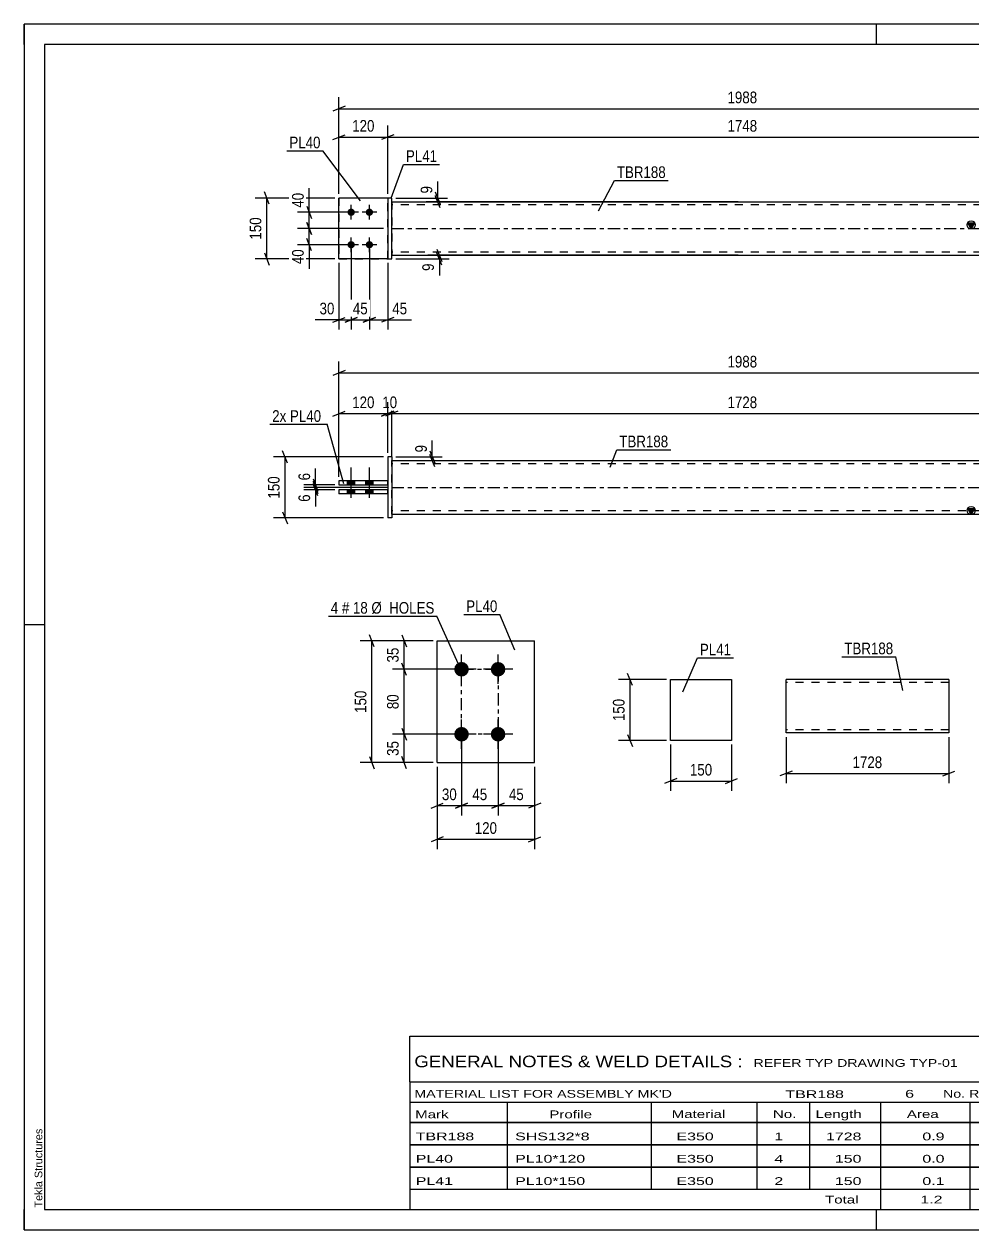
# Model space of a CAD drawing. Header units: millimetres. Extents: x 0 to 420, y 0 to 297.
# Drawn here: x 0 to 233.5, y 0 to 297 of the extents above; entities that cross this region are included whole.
import ezdxf

# ---------------------------------------------------------------- set-up
doc = ezdxf.new("R2010")
doc.units = ezdxf.units.MM
doc.linetypes.add('DXK_LINE_DOT2', pattern=[3.9198, 1.9599, -1.9599])
doc.linetypes.add('DXK_LINE_DOT3', pattern=[5.9187, 2.979, -0.9799, 0.9799, -0.9799])
doc.styles.add('Arial', font='arial.ttf', dxfattribs={"height": 0.2})
doc.styles.add('Arial Narrow', font='ARIALN.TTF', dxfattribs={"height": 0.2})

# ---------------------------------------------------------------- blocks, each defined once
blk = doc.blocks.new('Unknown-580544777-1163')
at = {"color": 5, "linetype": 'Continuous'}
for p, q in [((420, 297), (0, 297)), ((0, 297), (0, 0)), ((0, 292), (0, 297)), ((210, 292), (210, 297)), ((415, 292), (5, 292)), ((5, 292), (5, 5)), ((5, 149), (0, 149)), ((0, 0), (0, 5)), ((5, 5), (415, 5)), ((210, 0), (210, 5)), ((0, 0), (420, 0))]:
    blk.add_line(p, q, dxfattribs=at)
at = {"color": 174, "linetype": 'Continuous', "style": 'Arial'}
blk.add_text('Tekla Structures', height=1.9102, rotation=90, dxfattribs=at).set_placement((4.5, 5.5))
blk = doc.blocks.new('Part-580544777-2101 - 2095')
at = {"linetype": 'Continuous'}
blk.add_hatch(color=2, dxfattribs=at).paths.add_polyline_path([(233.35, 176.29), (232.55, 177.69), (234.15, 177.69)])
at = {"color": 2, "linetype": 'Continuous'}
for p, q in [((90.58, 189.49), (263.35, 189.49)), ((90.58, 176.29), (263.35, 176.29)), ((233.35, 176.29), (232.55, 177.69)), ((232.55, 177.69), (234.15, 177.69)), ((234.15, 177.69), (233.35, 176.29))]:
    blk.add_line(p, q, dxfattribs=at)
at = {"color": 7, "linetype": 'DXK_LINE_DOT2'}
for p, q in [((90.58, 176.29), (90.58, 189.49)), ((263.35, 188.69), (90.58, 188.69)), ((263.35, 189.49), (263.35, 176.29)), ((263.35, 177.09), (90.58, 177.09))]:
    blk.add_line(p, q, dxfattribs=at)
at = {"color": 7, "linetype": 'DXK_LINE_DOT3'}
blk.add_line((90.58, 182.89), (263.35, 182.89), dxfattribs=at)
at = {"color": 2, "linetype": 'Continuous'}
blk.add_circle((233.35, 177.19), 1, dxfattribs=at)
blk = doc.blocks.new('Part-580544777-2127 - 2095')
at = {"color": 2, "linetype": 'Continuous'}
for p, q in [((90.58, 190.39), (89.58, 190.39)), ((89.58, 190.39), (89.58, 175.39)), ((90.58, 190.39), (90.58, 175.39)), ((90.58, 175.39), (89.58, 175.39))]:
    blk.add_line(p, q, dxfattribs=at)
blk = doc.blocks.new('Part-580544777-2119 - 2095')
at = {"color": 2, "linetype": 'Continuous'}
for p, q in [((89.58, 182.29), (77.58, 182.29)), ((77.58, 182.29), (77.58, 181.29)), ((89.58, 181.29), (77.58, 181.29)), ((89.58, 181.29), (89.58, 182.29))]:
    blk.add_line(p, q, dxfattribs=at)
blk = doc.blocks.new('Part-580544777-2124 - 2095')
at = {"color": 2, "linetype": 'Continuous'}
for p, q in [((89.58, 184.49), (77.58, 184.49)), ((77.58, 184.49), (77.58, 183.49)), ((89.58, 183.49), (89.58, 184.49)), ((77.58, 183.49), (89.58, 183.49))]:
    blk.add_line(p, q, dxfattribs=at)
blk = doc.blocks.new('Bolt-580544777-2129 - 2095')
at = {"linetype": 'Continuous'}
for points in [[(79.68, 183.49), (81.48, 183.49), (81.48, 184.49), (79.68, 184.49)], [(79.68, 183.49), (81.48, 183.49), (81.48, 184.49), (79.68, 184.49)], [(84.18, 183.49), (85.98, 183.49), (85.98, 184.49), (84.18, 184.49)], [(84.18, 183.49), (85.98, 183.49), (85.98, 184.49), (84.18, 184.49)], [(79.68, 181.29), (81.48, 181.29), (81.48, 182.29), (79.68, 182.29)], [(79.68, 181.29), (81.48, 181.29), (81.48, 182.29), (79.68, 182.29)], [(84.18, 181.29), (85.98, 181.29), (85.98, 182.29), (84.18, 182.29)], [(84.18, 181.29), (85.98, 181.29), (85.98, 182.29), (84.18, 182.29)]]:
    blk.add_hatch(color=1, dxfattribs=at).paths.add_polyline_path(points)
at = {"color": 1, "linetype": 'Continuous'}
for p, q in [((80.58, 180.29), (80.58, 187.79)), ((80.58, 180.29), (80.58, 187.79)), ((85.08, 180.29), (85.08, 187.79)), ((85.08, 180.29), (85.08, 187.79)), ((79.68, 183.49), (79.68, 184.49)), ((79.68, 183.49), (79.68, 184.49)), ((81.48, 183.49), (81.48, 184.49)), ((81.48, 183.49), (81.48, 184.49)), ((84.18, 183.49), (84.18, 184.49)), ((84.18, 183.49), (84.18, 184.49)), ((85.98, 183.49), (85.98, 184.49)), ((85.98, 183.49), (85.98, 184.49)), ((79.68, 181.29), (79.68, 182.29)), ((79.68, 181.29), (79.68, 182.29)), ((81.48, 181.29), (81.48, 182.29)), ((81.48, 181.29), (81.48, 182.29)), ((84.18, 181.29), (84.18, 182.29)), ((84.18, 181.29), (84.18, 182.29)), ((85.98, 181.29), (85.98, 182.29)), ((85.98, 181.29), (85.98, 182.29))]:
    blk.add_line(p, q, dxfattribs=at)
blk = doc.blocks.new('Part-580544777-1764 - 1722')
at = {"color": 7, "linetype": 'DXK_LINE_DOT2'}
for p, q in [((89.58, 254.16), (77.58, 254.16)), ((77.58, 254.16), (77.58, 239.16)), ((89.58, 239.16), (89.58, 254.16)), ((77.58, 239.16), (89.58, 239.16))]:
    blk.add_line(p, q, dxfattribs=at)
blk = doc.blocks.new('Part-580544777-1728 - 1722')
at = {"linetype": 'Continuous'}
blk.add_hatch(color=2, dxfattribs=at).paths.add_polyline_path([(233.35, 246.66), (232.55, 248.06), (234.15, 248.06)])
at = {"color": 2, "linetype": 'Continuous'}
for p, q in [((90.58, 253.26), (263.35, 253.26)), ((233.35, 246.66), (232.55, 248.06)), ((232.55, 248.06), (234.15, 248.06)), ((234.15, 248.06), (233.35, 246.66)), ((90.58, 240.06), (263.35, 240.06))]:
    blk.add_line(p, q, dxfattribs=at)
at = {"color": 7, "linetype": 'DXK_LINE_DOT2'}
for p, q in [((90.58, 253.26), (90.58, 240.06)), ((263.35, 252.46), (90.58, 252.46)), ((263.35, 253.26), (263.35, 240.06)), ((263.35, 240.86), (90.58, 240.86))]:
    blk.add_line(p, q, dxfattribs=at)
at = {"color": 7, "linetype": 'DXK_LINE_DOT3'}
blk.add_line((90.58, 246.66), (263.35, 246.66), dxfattribs=at)
at = {"color": 2, "linetype": 'Continuous'}
blk.add_circle((233.35, 247.56), 1, dxfattribs=at)
blk = doc.blocks.new('Part-580544777-1769 - 1722')
at = {"color": 2, "linetype": 'Continuous'}
for p, q in [((89.58, 254.16), (77.58, 254.16)), ((77.58, 239.16), (77.58, 254.16)), ((89.58, 239.16), (77.58, 239.16))]:
    blk.add_line(p, q, dxfattribs=at)
at = {"color": 7, "linetype": 'DXK_LINE_DOT2'}
blk.add_line((89.58, 239.16), (89.58, 254.16), dxfattribs=at)
blk = doc.blocks.new('Part-580544777-1774 - 1722')
at = {"color": 2, "linetype": 'Continuous'}
for p, q in [((90.58, 254.16), (89.58, 254.16)), ((89.58, 254.16), (89.58, 239.16)), ((90.58, 239.16), (90.58, 254.16)), ((89.58, 239.16), (90.58, 239.16))]:
    blk.add_line(p, q, dxfattribs=at)
blk = doc.blocks.new('Bolt-580544777-1776 - 1722')
at = {"linetype": 'Continuous'}
for points in [[(80.58, 249.76, -1), (80.58, 251.56, -1)], [(85.08, 249.76, -1), (85.08, 251.56, -1)], [(80.58, 241.76, -1), (80.58, 243.56, -1)], [(85.08, 241.76, -1), (85.08, 243.56, -1)]]:
    blk.add_hatch(color=1, dxfattribs=at).paths.add_polyline_path(points)
at = {"color": 1, "linetype": 'Continuous'}
for p, q in [((80.58, 248.86), (80.58, 252.46)), ((85.08, 248.86), (85.08, 252.46)), ((82.38, 250.66), (78.78, 250.66)), ((86.88, 250.66), (83.28, 250.66)), ((80.58, 240.86), (80.58, 244.46)), ((85.08, 240.86), (85.08, 244.46)), ((82.38, 242.66), (78.78, 242.66)), ((86.88, 242.66), (83.28, 242.66))]:
    blk.add_line(p, q, dxfattribs=at)
blk = doc.blocks.new('Part-580544777-1429 - 1401')
at = {"color": 2, "linetype": 'Continuous'}
for p, q in [((207.73, 135.6), (187.73, 135.6)), ((187.73, 122.4), (187.73, 135.6)), ((227.83, 135.6), (207.83, 135.6)), ((227.83, 135.6), (227.83, 134)), ((227.83, 134), (227.83, 122.4)), ((207.73, 122.4), (187.73, 122.4)), ((227.83, 122.4), (207.83, 122.4))]:
    blk.add_line(p, q, dxfattribs=at)
at = {"color": 7, "linetype": 'DXK_LINE_DOT2'}
for p, q in [((207.73, 134.8), (187.73, 134.8)), ((227.83, 134.8), (207.83, 134.8)), ((187.73, 123.2), (187.73, 123.26)), ((207.73, 123.2), (187.73, 123.2)), ((227.83, 123.2), (207.83, 123.2)), ((227.83, 123.2), (227.83, 123.26))]:
    blk.add_line(p, q, dxfattribs=at)
blk = doc.blocks.new('Bolt-580544777-1569 - 1492')
at = {"linetype": 'Continuous'}
for points in [[(107.78, 136.29, -1), (107.78, 139.89, -1)], [(116.78, 136.29, -1), (116.78, 139.89, -1)], [(107.78, 120.29, -1), (107.78, 123.89, -1)], [(116.78, 120.29, -1), (116.78, 123.89, -1)]]:
    blk.add_hatch(color=1, dxfattribs=at).paths.add_polyline_path(points)
at = {"color": 1, "linetype": 'Continuous'}
for p, q in [((107.78, 134.49), (107.78, 141.69)), ((116.78, 134.49), (116.78, 141.69)), ((111.38, 138.09), (104.18, 138.09)), ((120.38, 138.09), (113.18, 138.09)), ((107.78, 118.49), (107.78, 125.69)), ((116.78, 118.49), (116.78, 125.69)), ((111.38, 122.09), (104.18, 122.09)), ((120.38, 122.09), (113.18, 122.09))]:
    blk.add_line(p, q, dxfattribs=at)
blk = doc.blocks.new('Part-580544777-1508 - 1492')
at = {"color": 2, "linetype": 'Continuous'}
for p, q in [((101.78, 115.09), (101.78, 145.09)), ((101.78, 145.09), (125.78, 145.09)), ((125.78, 115.09), (125.78, 145.09)), ((101.78, 115.09), (125.78, 115.09))]:
    blk.add_line(p, q, dxfattribs=at)
blk = doc.blocks.new('Part-580544777-1472 - 1456')
at = {"color": 2, "linetype": 'Continuous'}
for p, q in [((159.29, 135.56), (174.29, 135.56)), ((159.29, 120.56), (159.29, 135.56)), ((174.29, 135.56), (174.29, 120.56)), ((174.29, 120.56), (159.29, 120.56))]:
    blk.add_line(p, q, dxfattribs=at)
blk = doc.blocks.new('Rectangle-580544777-1709 - 1492')
at = {"color": 1, "linetype": 'DXK_LINE_DOT3'}
blk.add_lwpolyline([(107.78, 138.09), (116.78, 138.09), (116.78, 122.09), (107.78, 122.09), (107.78, 138.09)], close=True, dxfattribs=at)
blk = doc.blocks.new('StraightDimension-580544777-2136 - 2095')
at = {"color": 7, "linetype": 'Continuous'}
for p, q in [((88.58, 190.39), (61.44, 190.39)), ((64.89, 188.89), (63.69, 191.89)), ((64.29, 175.39), (64.29, 190.39)), ((88.58, 175.39), (61.44, 175.39)), ((63.69, 176.89), (64.89, 173.89))]:
    blk.add_line(p, q, dxfattribs=at)
at = {"color": 0}
blk.add_wipeout([(63.54, 186.23), (59.34, 186.23), (59.34, 179.54), (63.54, 179.54)], dxfattribs=at)
at = {"color": 3, "style": 'Arial Narrow'}
blk.add_text('150', height=2.863, rotation=90.0002, dxfattribs=at).set_placement((62.94, 180.14))
blk = doc.blocks.new('StraightDimension-580544777-2149 - 2095')
at = {"color": 7, "linetype": 'Continuous'}
for p, q in [((91.58, 190.39), (102.98, 190.39)), ((99.98, 191.89), (101.18, 188.89)), ((101.18, 187.99), (99.98, 190.99)), ((100.58, 189.49), (100.58, 190.39)), ((91.58, 189.49), (102.98, 189.49))]:
    blk.add_line(p, q, dxfattribs=at)
at = {"color": 0}
blk.add_wipeout([(99.83, 193.94), (95.63, 193.94), (95.63, 190.91), (99.83, 190.91)], dxfattribs=at)
at = {"color": 7, "linetype": 'Continuous'}
blk.add_line((100.58, 190.39), (100.58, 194.46), dxfattribs=at)
blk.add_line((100.58, 190.39), (100.58, 194.46), dxfattribs=at)
at = {"color": 3, "style": 'Arial Narrow'}
blk.add_text('9', height=2.86, rotation=90.0002, dxfattribs=at).set_placement((99.23, 191.51))
blk = doc.blocks.new('StraightDimension-580544777-2169 - 2095')
at = {"color": 7, "linetype": 'Continuous'}
for p, q in [((90.58, 190.49), (90.58, 203.91)), ((263.35, 190.49), (263.35, 203.91)), ((92.08, 201.66), (89.08, 200.46)), ((90.58, 201.06), (263.35, 201.06)), ((261.85, 200.46), (264.85, 201.66))]:
    blk.add_line(p, q, dxfattribs=at)
at = {"color": 0}
blk.add_wipeout([(181.22, 201.81), (181.22, 206.01), (172.71, 206.01), (172.71, 201.81)], dxfattribs=at)
at = {"color": 3, "style": 'Arial Narrow'}
blk.add_text('1728', height=2.863, dxfattribs=at).set_placement((173.31, 202.41))
blk = doc.blocks.new('StraightDimension-580544777-2243 - 2095')
at = {"color": 7, "linetype": 'Continuous'}
for p, q in [((77.58, 185.49), (77.58, 213.93)), ((276.35, 185.49), (276.35, 213.93)), ((79.08, 211.68), (76.08, 210.48)), ((77.58, 211.08), (276.35, 211.08)), ((274.85, 210.48), (277.85, 211.68))]:
    blk.add_line(p, q, dxfattribs=at)
at = {"color": 0}
blk.add_wipeout([(181.22, 211.83), (181.22, 216.03), (172.71, 216.03), (172.71, 211.83)], dxfattribs=at)
at = {"color": 3, "style": 'Arial Narrow'}
blk.add_text('1988', height=2.863, dxfattribs=at).set_placement((173.31, 212.43))
blk = doc.blocks.new('StraightDimension-580544777-2179 - 2095')
at = {"color": 7, "linetype": 'Continuous'}
for p, q in [((89.58, 191.39), (89.58, 203.91)), ((90.58, 190.49), (90.58, 203.91)), ((88.08, 200.46), (91.08, 201.66)), ((92.08, 201.66), (89.08, 200.46)), ((89.58, 201.06), (90.58, 201.06))]:
    blk.add_line(p, q, dxfattribs=at)
at = {"color": 0}
blk.add_wipeout([(92.51, 201.81), (92.51, 206.01), (87.65, 206.01), (87.65, 201.81)], dxfattribs=at)
at = {"color": 3, "style": 'Arial Narrow'}
blk.add_text('10', height=2.863, dxfattribs=at).set_placement((88.25, 202.41))
blk = doc.blocks.new('StraightDimension-580544777-2189 - 2095')
at = {"color": 7, "linetype": 'Continuous'}
for p, q in [((77.58, 185.49), (77.58, 203.91)), ((89.58, 191.39), (89.58, 203.91)), ((76.08, 200.46), (79.08, 201.66)), ((77.58, 201.06), (89.58, 201.06)), ((91.08, 201.66), (88.08, 200.46))]:
    blk.add_line(p, q, dxfattribs=at)
at = {"color": 0}
blk.add_wipeout([(86.92, 201.81), (86.92, 206.01), (80.24, 206.01), (80.24, 201.81)], dxfattribs=at)
at = {"color": 3, "style": 'Arial Narrow'}
blk.add_text('120', height=2.863, dxfattribs=at).set_placement((80.84, 202.41))
blk = doc.blocks.new('StraightDimension-580544777-2210 - 2095')
at = {"color": 7, "linetype": 'Continuous'}
for p, q in [((71.21, 184.39), (72.41, 181.39)), ((89.58, 182.89), (68.96, 182.89)), ((76.58, 182.29), (68.96, 182.29)), ((72.41, 180.79), (71.21, 183.79)), ((71.81, 182.29), (71.81, 182.89))]:
    blk.add_line(p, q, dxfattribs=at)
at = {"color": 0}
blk.add_wipeout([(71.06, 181.76), (66.86, 181.76), (66.86, 178.73), (71.06, 178.73)], dxfattribs=at)
at = {"color": 7, "linetype": 'Continuous'}
blk.add_line((71.81, 182.29), (71.81, 178.21), dxfattribs=at)
blk.add_line((71.81, 182.29), (71.81, 178.21), dxfattribs=at)
at = {"color": 3, "style": 'Arial Narrow'}
blk.add_text('6', height=2.86, rotation=90.0002, dxfattribs=at).set_placement((70.46, 179.33))
blk = doc.blocks.new('StraightDimension-580544777-2226 - 2095')
at = {"color": 7, "linetype": 'Continuous'}
for p, q in [((71.21, 184.99), (72.41, 181.99)), ((72.41, 181.39), (71.21, 184.39)), ((76.58, 183.49), (68.96, 183.49)), ((89.58, 182.89), (68.96, 182.89)), ((71.81, 182.89), (71.81, 183.49))]:
    blk.add_line(p, q, dxfattribs=at)
at = {"color": 0}
blk.add_wipeout([(71.06, 187.04), (66.86, 187.04), (66.86, 184.01), (71.06, 184.01)], dxfattribs=at)
at = {"color": 7, "linetype": 'Continuous'}
blk.add_line((71.81, 183.49), (71.81, 187.56), dxfattribs=at)
blk.add_line((71.81, 183.49), (71.81, 187.56), dxfattribs=at)
at = {"color": 3, "style": 'Arial Narrow'}
blk.add_text('6', height=2.86, rotation=90.0002, dxfattribs=at).set_placement((70.46, 184.61))
blk = doc.blocks.new('StraightDimension-580544777-1779 - 1722')
at = {"color": 7, "linetype": 'Continuous'}
for p, q in [((60.39, 252.66), (59.19, 255.66)), ((76.58, 254.16), (56.94, 254.16)), ((59.79, 239.16), (59.79, 254.16)), ((59.19, 240.66), (60.39, 237.66)), ((76.58, 239.16), (56.94, 239.16))]:
    blk.add_line(p, q, dxfattribs=at)
at = {"color": 0}
blk.add_wipeout([(59.04, 250.01), (54.84, 250.01), (54.84, 243.32), (59.04, 243.32)], dxfattribs=at)
at = {"color": 3, "style": 'Arial Narrow'}
blk.add_text('150', height=2.863, rotation=90.0002, dxfattribs=at).set_placement((58.44, 243.92))
blk = doc.blocks.new('StraightDimension-580544777-1876 - 1722')
at = {"color": 7, "linetype": 'Continuous'}
for p, q in [((101.32, 255.66), (102.52, 252.66)), ((91.58, 254.16), (104.32, 254.16)), ((175.97, 253.26), (99.07, 253.26)), ((102.52, 251.76), (101.32, 254.76)), ((101.92, 253.26), (101.92, 254.16))]:
    blk.add_line(p, q, dxfattribs=at)
at = {"color": 0}
blk.add_wipeout([(101.17, 257.72), (96.97, 257.72), (96.97, 254.69), (101.17, 254.69)], dxfattribs=at)
at = {"color": 7, "linetype": 'Continuous'}
blk.add_line((101.92, 254.16), (101.92, 258.24), dxfattribs=at)
blk.add_line((101.92, 254.16), (101.92, 258.24), dxfattribs=at)
at = {"color": 3, "style": 'Arial Narrow'}
blk.add_text('9', height=2.86, rotation=90.0002, dxfattribs=at).set_placement((100.57, 255.29))
blk = doc.blocks.new('StraightDimension-580544777-1961 - 1722')
at = {"color": 7, "linetype": 'Continuous'}
for p, q in [((80.58, 241.66), (80.58, 221.76)), ((77.58, 238.16), (77.58, 221.76)), ((76.08, 223.56), (79.08, 224.76)), ((77.58, 224.16), (80.58, 224.16)), ((82.08, 224.76), (79.08, 223.56))]:
    blk.add_line(p, q, dxfattribs=at)
at = {"color": 0}
blk.add_wipeout([(77.06, 224.91), (77.06, 229.11), (72.2, 229.11), (72.2, 224.91)], dxfattribs=at)
at = {"color": 7, "linetype": 'Continuous'}
blk.add_line((77.58, 224.16), (71.68, 224.16), dxfattribs=at)
blk.add_line((77.58, 224.16), (71.68, 224.16), dxfattribs=at)
at = {"color": 3, "style": 'Arial Narrow'}
blk.add_text('30', height=2.863, dxfattribs=at).set_placement((72.8, 225.51))
blk = doc.blocks.new('StraightDimension-580544777-1897 - 1722')
at = {"color": 7, "linetype": 'Continuous'}
for p, q in [((79.58, 250.66), (67.39, 250.66)), ((69.64, 252.16), (70.84, 249.16)), ((70.24, 246.66), (70.24, 250.66)), ((88.58, 246.66), (67.39, 246.66)), ((70.84, 245.16), (69.64, 248.16))]:
    blk.add_line(p, q, dxfattribs=at)
at = {"color": 0}
blk.add_wipeout([(69.49, 256.04), (65.29, 256.04), (65.29, 251.19), (69.49, 251.19)], dxfattribs=at)
at = {"color": 7, "linetype": 'Continuous'}
blk.add_line((70.24, 250.66), (70.24, 256.57), dxfattribs=at)
blk.add_line((70.24, 250.66), (70.24, 256.57), dxfattribs=at)
at = {"color": 3, "style": 'Arial Narrow'}
blk.add_text('40', height=2.863, rotation=90.0002, dxfattribs=at).set_placement((68.89, 251.79))
blk = doc.blocks.new('StraightDimension-580544777-1906 - 1722')
at = {"color": 7, "linetype": 'Continuous'}
for p, q in [((88.58, 246.66), (67.39, 246.66)), ((69.64, 248.16), (70.84, 245.16)), ((70.24, 242.66), (70.24, 246.66)), ((70.84, 241.16), (69.64, 244.16)), ((79.58, 242.66), (67.39, 242.66))]:
    blk.add_line(p, q, dxfattribs=at)
at = {"color": 0}
blk.add_wipeout([(69.49, 242.14), (65.29, 242.14), (65.29, 237.28), (69.49, 237.28)], dxfattribs=at)
at = {"color": 7, "linetype": 'Continuous'}
blk.add_line((70.24, 242.66), (70.24, 236.76), dxfattribs=at)
blk.add_line((70.24, 242.66), (70.24, 236.76), dxfattribs=at)
at = {"color": 3, "style": 'Arial Narrow'}
blk.add_text('40', height=2.863, rotation=90.0002, dxfattribs=at).set_placement((68.89, 237.88))
blk = doc.blocks.new('StraightDimension-580544777-1916 - 1722')
at = {"color": 7, "linetype": 'Continuous'}
for p, q in [((101.72, 241.56), (102.92, 238.56)), ((102.92, 237.66), (101.72, 240.66)), ((91.58, 239.16), (104.72, 239.16)), ((175.97, 240.06), (99.47, 240.06)), ((102.32, 239.16), (102.32, 240.06))]:
    blk.add_line(p, q, dxfattribs=at)
at = {"color": 0}
blk.add_wipeout([(101.57, 238.64), (97.37, 238.64), (97.37, 235.61), (101.57, 235.61)], dxfattribs=at)
at = {"color": 7, "linetype": 'Continuous'}
blk.add_line((102.32, 239.16), (102.32, 235.08), dxfattribs=at)
blk.add_line((102.32, 239.16), (102.32, 235.08), dxfattribs=at)
at = {"color": 3, "style": 'Arial Narrow'}
blk.add_text('9', height=2.86, rotation=90.0002, dxfattribs=at).set_placement((100.97, 236.21))
blk = doc.blocks.new('StraightDimension-580544777-1923 - 1722')
at = {"color": 7, "linetype": 'Continuous'}
for p, q in [((85.08, 241.66), (85.08, 221.76)), ((89.58, 238.16), (89.58, 221.76)), ((83.58, 223.56), (86.58, 224.76)), ((85.08, 224.16), (89.58, 224.16)), ((91.08, 224.76), (88.08, 223.56))]:
    blk.add_line(p, q, dxfattribs=at)
at = {"color": 0}
blk.add_wipeout([(94.96, 224.91), (94.96, 229.11), (90.11, 229.11), (90.11, 224.91)], dxfattribs=at)
at = {"color": 7, "linetype": 'Continuous'}
blk.add_line((89.58, 224.16), (95.49, 224.16), dxfattribs=at)
blk.add_line((89.58, 224.16), (95.49, 224.16), dxfattribs=at)
at = {"color": 3, "style": 'Arial Narrow'}
blk.add_text('45', height=2.863, dxfattribs=at).set_placement((90.71, 225.51))
blk = doc.blocks.new('StraightDimension-580544777-1945 - 1722')
at = {"color": 7, "linetype": 'Continuous'}
for p, q in [((80.58, 241.66), (80.58, 221.76)), ((85.08, 241.66), (85.08, 221.76)), ((79.08, 223.56), (82.08, 224.76)), ((80.58, 224.16), (85.08, 224.16)), ((86.58, 224.76), (83.58, 223.56))]:
    blk.add_line(p, q, dxfattribs=at)
at = {"color": 0}
blk.add_wipeout([(85.26, 224.91), (85.26, 229.11), (80.4, 229.11), (80.4, 224.91)], dxfattribs=at)
at = {"color": 3, "style": 'Arial Narrow'}
blk.add_text('45', height=2.863, dxfattribs=at).set_placement((81, 225.51))
blk = doc.blocks.new('StraightDimension-580544777-1981 - 1722')
at = {"color": 7, "linetype": 'Continuous'}
for p, q in [((79.08, 276.76), (76.08, 275.56)), ((77.58, 255.16), (77.58, 279.01)), ((274.85, 275.56), (277.85, 276.76)), ((276.35, 255.16), (276.35, 279.01)), ((77.58, 276.16), (276.35, 276.16))]:
    blk.add_line(p, q, dxfattribs=at)
at = {"color": 0}
blk.add_wipeout([(181.22, 276.91), (181.22, 281.11), (172.71, 281.11), (172.71, 276.91)], dxfattribs=at)
at = {"color": 3, "style": 'Arial Narrow'}
blk.add_text('1988', height=2.863, dxfattribs=at).set_placement((173.31, 277.51))
blk = doc.blocks.new('StraightDimension-580544777-2001 - 1722')
at = {"color": 7, "linetype": 'Continuous'}
for p, q in [((77.58, 255.16), (77.58, 272.01)), ((89.58, 255.16), (89.58, 272.01)), ((76.08, 268.56), (79.08, 269.76)), ((77.58, 269.16), (89.58, 269.16)), ((91.08, 269.76), (88.08, 268.56))]:
    blk.add_line(p, q, dxfattribs=at)
at = {"color": 0}
blk.add_wipeout([(86.92, 269.91), (86.92, 274.11), (80.24, 274.11), (80.24, 269.91)], dxfattribs=at)
at = {"color": 3, "style": 'Arial Narrow'}
blk.add_text('120', height=2.863, dxfattribs=at).set_placement((80.84, 270.51))
blk = doc.blocks.new('StraightDimension-580544777-2023 - 1722')
at = {"color": 7, "linetype": 'Continuous'}
for p, q in [((89.58, 255.16), (89.58, 272.01)), ((264.35, 255.16), (264.35, 272.01)), ((91.08, 269.76), (88.08, 268.56)), ((89.58, 269.16), (264.35, 269.16)), ((262.85, 268.56), (265.85, 269.76))]:
    blk.add_line(p, q, dxfattribs=at)
at = {"color": 0}
blk.add_wipeout([(181.22, 269.91), (181.22, 274.11), (172.71, 274.11), (172.71, 269.91)], dxfattribs=at)
at = {"color": 3, "style": 'Arial Narrow'}
blk.add_text('1748', height=2.863, dxfattribs=at).set_placement((173.31, 270.51))
blk = doc.blocks.new('StraightDimension-580544777-1435 - 1401')
at = {"color": 7, "linetype": 'Continuous'}
for p, q in [((187.73, 121.4), (187.73, 110)), ((227.83, 121.4), (227.83, 110)), ((189.23, 113), (186.23, 111.8)), ((226.33, 111.8), (229.33, 113)), ((187.73, 112.4), (227.83, 112.4))]:
    blk.add_line(p, q, dxfattribs=at)
at = {"color": 0}
blk.add_wipeout([(212.03, 113.15), (212.03, 117.35), (203.52, 117.35), (203.52, 113.15)], dxfattribs=at)
at = {"color": 3, "style": 'Arial Narrow'}
blk.add_text('1728', height=2.863, dxfattribs=at).set_placement((204.12, 113.75))
blk = doc.blocks.new('StraightDimension-580544777-1693 - 1492')
at = {"color": 7, "linetype": 'Continuous'}
for p, q in [((107.78, 121.09), (107.78, 102.1)), ((101.78, 114.09), (101.78, 102.1)), ((100.28, 103.9), (103.28, 105.1)), ((101.78, 104.5), (107.78, 104.5)), ((109.28, 105.1), (106.28, 103.9))]:
    blk.add_line(p, q, dxfattribs=at)
at = {"color": 0}
blk.add_wipeout([(107.21, 105.25), (107.21, 109.45), (102.35, 109.45), (102.35, 105.25)], dxfattribs=at)
at = {"color": 3, "style": 'Arial Narrow'}
blk.add_text('30', height=2.863, dxfattribs=at).set_placement((102.95, 105.85))
blk = doc.blocks.new('StraightDimension-580544777-1571 - 1492')
at = {"color": 7, "linetype": 'Continuous'}
for p, q in [((101.78, 114.09), (101.78, 93.8)), ((125.78, 114.09), (125.78, 93.8)), ((103.28, 96.8), (100.28, 95.6)), ((101.78, 96.2), (125.78, 96.2)), ((124.28, 95.6), (127.28, 96.8))]:
    blk.add_line(p, q, dxfattribs=at)
at = {"color": 0}
blk.add_wipeout([(117.12, 96.95), (117.12, 101.15), (110.44, 101.15), (110.44, 96.95)], dxfattribs=at)
at = {"color": 3, "style": 'Arial Narrow'}
blk.add_text('120', height=2.863, dxfattribs=at).set_placement((111.04, 97.55))
blk = doc.blocks.new('StraightDimension-580544777-1594 - 1492')
at = {"color": 7, "linetype": 'Continuous'}
for p, q in [((106.78, 138.09), (90.78, 138.09)), ((94.23, 136.59), (93.03, 139.59)), ((93.63, 122.09), (93.63, 138.09)), ((106.78, 122.09), (90.78, 122.09)), ((93.03, 123.59), (94.23, 120.59))]:
    blk.add_line(p, q, dxfattribs=at)
at = {"color": 0}
blk.add_wipeout([(92.88, 132.52), (88.68, 132.52), (88.68, 127.66), (92.88, 127.66)], dxfattribs=at)
at = {"color": 3, "style": 'Arial Narrow'}
blk.add_text('80', height=2.863, rotation=90.0002, dxfattribs=at).set_placement((92.28, 128.26))
blk = doc.blocks.new('StraightDimension-580544777-1608 - 1492')
at = {"color": 7, "linetype": 'Continuous'}
for p, q in [((93.03, 146.59), (94.23, 143.59)), ((100.78, 145.09), (90.78, 145.09)), ((93.63, 138.09), (93.63, 145.09)), ((106.78, 138.09), (90.78, 138.09)), ((94.23, 136.59), (93.03, 139.59))]:
    blk.add_line(p, q, dxfattribs=at)
at = {"color": 0}
blk.add_wipeout([(92.88, 144.02), (88.68, 144.02), (88.68, 139.16), (92.88, 139.16)], dxfattribs=at)
at = {"color": 3, "style": 'Arial Narrow'}
blk.add_text('35', height=2.863, rotation=90.0002, dxfattribs=at).set_placement((92.28, 139.76))
blk = doc.blocks.new('StraightDimension-580544777-1624 - 1492')
at = {"color": 7, "linetype": 'Continuous'}
for p, q in [((106.78, 122.09), (90.78, 122.09)), ((93.03, 123.59), (94.23, 120.59)), ((93.63, 115.09), (93.63, 122.09)), ((94.23, 113.59), (93.03, 116.59)), ((100.78, 115.09), (90.78, 115.09))]:
    blk.add_line(p, q, dxfattribs=at)
at = {"color": 0}
blk.add_wipeout([(92.88, 121.02), (88.68, 121.02), (88.68, 116.16), (92.88, 116.16)], dxfattribs=at)
at = {"color": 3, "style": 'Arial Narrow'}
blk.add_text('35', height=2.863, rotation=90.0002, dxfattribs=at).set_placement((92.28, 116.76))
blk = doc.blocks.new('StraightDimension-580544777-1641 - 1492')
at = {"color": 7, "linetype": 'Continuous'}
for p, q in [((86.28, 143.59), (85.08, 146.59)), ((100.78, 145.09), (82.83, 145.09)), ((85.68, 115.09), (85.68, 145.09)), ((85.08, 116.59), (86.28, 113.59)), ((100.78, 115.09), (82.83, 115.09))]:
    blk.add_line(p, q, dxfattribs=at)
at = {"color": 0}
blk.add_wipeout([(84.93, 133.43), (80.73, 133.43), (80.73, 126.75), (84.93, 126.75)], dxfattribs=at)
at = {"color": 3, "style": 'Arial Narrow'}
blk.add_text('150', height=2.863, rotation=90.0002, dxfattribs=at).set_placement((84.33, 127.35))
blk = doc.blocks.new('StraightDimension-580544777-1661 - 1492')
at = {"color": 7, "linetype": 'Continuous'}
for p, q in [((107.78, 121.09), (107.78, 102.1)), ((116.78, 121.09), (116.78, 102.1)), ((106.28, 103.9), (109.28, 105.1)), ((107.78, 104.5), (116.78, 104.5)), ((118.28, 105.1), (115.28, 103.9))]:
    blk.add_line(p, q, dxfattribs=at)
at = {"color": 0}
blk.add_wipeout([(114.71, 105.25), (114.71, 109.45), (109.85, 109.45), (109.85, 105.25)], dxfattribs=at)
at = {"color": 3, "style": 'Arial Narrow'}
blk.add_text('45', height=2.863, dxfattribs=at).set_placement((110.45, 105.85))
blk = doc.blocks.new('StraightDimension-580544777-1674 - 1492')
at = {"color": 7, "linetype": 'Continuous'}
for p, q in [((116.78, 121.09), (116.78, 102.1)), ((125.78, 114.09), (125.78, 102.1)), ((115.28, 103.9), (118.28, 105.1)), ((116.78, 104.5), (125.78, 104.5)), ((127.28, 105.1), (124.28, 103.9))]:
    blk.add_line(p, q, dxfattribs=at)
at = {"color": 0}
blk.add_wipeout([(123.71, 105.25), (123.71, 109.45), (118.85, 109.45), (118.85, 105.25)], dxfattribs=at)
at = {"color": 3, "style": 'Arial Narrow'}
blk.add_text('45', height=2.863, dxfattribs=at).set_placement((119.45, 105.85))
blk = doc.blocks.new('StraightDimension-580544777-1484 - 1456')
at = {"color": 7, "linetype": 'Continuous'}
for p, q in [((159.29, 119.56), (159.29, 108.16)), ((174.29, 119.56), (174.29, 108.16)), ((160.79, 111.16), (157.79, 109.96)), ((159.29, 110.56), (174.29, 110.56)), ((172.79, 109.96), (175.79, 111.16))]:
    blk.add_line(p, q, dxfattribs=at)
at = {"color": 0}
blk.add_wipeout([(170.13, 111.31), (170.13, 115.51), (163.45, 115.51), (163.45, 111.31)], dxfattribs=at)
at = {"color": 3, "style": 'Arial Narrow'}
blk.add_text('150', height=2.863, dxfattribs=at).set_placement((164.05, 111.91))
blk = doc.blocks.new('StraightDimension-580544777-1474 - 1456')
at = {"color": 7, "linetype": 'Continuous'}
for p, q in [((149.89, 134.06), (148.69, 137.06)), ((158.29, 135.56), (146.44, 135.56)), ((149.29, 120.56), (149.29, 135.56)), ((148.69, 122.06), (149.89, 119.06)), ((158.29, 120.56), (146.44, 120.56))]:
    blk.add_line(p, q, dxfattribs=at)
at = {"color": 0}
blk.add_wipeout([(148.54, 131.41), (144.34, 131.41), (144.34, 124.72), (148.54, 124.72)], dxfattribs=at)
at = {"color": 3, "style": 'Arial Narrow'}
blk.add_text('150', height=2.863, rotation=90.0002, dxfattribs=at).set_placement((147.94, 125.32))
blk = doc.blocks.new('Unknown-580544777-3257')
at = {"color": 7, "linetype": 'Continuous'}
for p, q in [((95, 47.75), (255, 47.75)), ((95, 36.5), (95, 47.75)), ((255, 47.75), (255, 36.5)), ((95, 36.5), (255, 36.5)), ((95, 36.5), (95, 31.5)), ((255, 36.5), (255, 31.5)), ((95, 31.5), (255, 31.5)), ((95, 31.5), (95, 26.5)), ((119, 31.5), (119, 26.5)), ((154.5, 31.5), (154.5, 26.5)), ((180.5, 31.5), (180.5, 26.5)), ((193.5, 31.5), (193.5, 26.5)), ((211, 31.5), (211, 26.5)), ((233, 31.5), (233, 26.5)), ((255, 31.5), (255, 26.5)), ((95, 26.5), (255, 26.5)), ((95, 26.45), (95, 21.05)), ((95, 26.45), (255, 26.45)), ((119, 26.5), (119, 21)), ((154.5, 26.5), (154.5, 21)), ((180.5, 26.5), (180.5, 21)), ((193.5, 26.5), (193.5, 21)), ((211, 26.5), (211, 21)), ((233, 26.5), (233, 21)), ((255, 26.45), (255, 21.05)), ((95, 21.05), (255, 21.05)), ((95, 20.95), (95, 15.55)), ((95, 20.95), (255, 20.95)), ((119, 21), (119, 15.5)), ((154.5, 21), (154.5, 15.5)), ((180.5, 21), (180.5, 15.5)), ((193.5, 21), (193.5, 15.5)), ((211, 21), (211, 15.5)), ((233, 21), (233, 15.5)), ((255, 20.95), (255, 15.55)), ((95, 15.55), (255, 15.55)), ((95, 15.45), (95, 10.05)), ((95, 15.45), (255, 15.45)), ((119, 15.5), (119, 10)), ((154.5, 15.5), (154.5, 10)), ((180.5, 15.5), (180.5, 10)), ((193.5, 15.5), (193.5, 10)), ((211, 15.5), (211, 10)), ((233, 15.5), (233, 10)), ((255, 15.45), (255, 10.05)), ((95, 10.05), (255, 10.05)), ((95, 10), (255, 10)), ((95, 10), (95, 5)), ((211, 10), (211, 5)), ((233, 10), (233, 5)), ((255, 10), (255, 5)), ((95, 5), (255, 5))]:
    blk.add_line(p, q, dxfattribs=at)
at = {"color": 7, "style": 'Arial Narrow'}
for s, height, width, p in [('GENERAL NOTES & WELD DETAILS :', 2.8633, 1.4, (96.15, 40.06)), ('REFER TYP DRAWING TYP-01', 1.9089, 1.6, (179.7, 40.16)), ("MATERIAL LIST FOR ASSEMBLY MK'D", 1.9089, 1.6, (96.15, 32.56)), ('TBR188', 1.909, 1.794707, (187.59, 32.47)), ('6', 1.91, 1.794707, (217.08, 32.56)), ('No. Required', 1.9089, 1.6, (226.41, 32.56)), ('Mark', 1.909, 1.7, (96.34, 27.5)), ('Profile', 1.909, 1.7, (129.41, 27.5)), ('Material', 1.909, 1.7, (159.54, 27.56)), ('No.', 1.909, 1.7, (184.5, 27.56)), ('Length', 1.909, 1.7, (195, 27.56)), ('Area', 1.909, 1.7, (217.5, 27.56)), ('Weight', 1.909, 1.7, (237, 27.56))]:
    blk.add_text(s, height=height, dxfattribs=dict(at, width=width)).set_placement(p)
at = {"color": 7, "linetype": 'Continuous', "style": 'Arial Narrow'}
for s, height, width, p in [('TBR188', 1.909, 1.794707, (96.5, 22.06)), ('SHS132*8', 1.909, 1.794707, (121, 22.06)), ('E350', 1.909, 1.794707, (160.74, 22.06)), ('1', 1.91, 1.794707, (184.86, 22.06)), ('1728', 1.909, 1.794707, (197.58, 22.06)), ('0.9', 1.909, 1.794707, (221.32, 22.06)), ('53.8', 1.909, 1.794707, (240.14, 22.06)), ('PL40', 1.909, 1.794707, (96.5, 16.56)), ('PL10*120', 1.909, 1.794707, (121, 16.56)), ('E350', 1.909, 1.794707, (160.74, 16.56)), ('4', 1.91, 1.794707, (184.86, 16.56)), ('150', 1.909, 1.794707, (199.77, 16.56)), ('0.0', 1.909, 1.794707, (221.32, 16.56)), ('5.7', 1.909, 1.794707, (242.33, 16.56)), ('PL41', 1.909, 1.794707, (96.5, 11.06)), ('PL10*150', 1.909, 1.794707, (121, 11.06)), ('E350', 1.909, 1.794707, (160.74, 11.06)), ('2', 1.91, 1.794707, (184.86, 11.06)), ('150', 1.909, 1.794707, (199.77, 11.06)), ('0.1', 1.909, 1.794707, (221.32, 11.06)), ('3.5', 1.909, 1.794707, (242.33, 11.06)), ('Total', 1.909, 1.7, (197.33, 6.5)), ('1.2', 1.909, 1.794707, (220.83, 6.5)), ('63.0', 1.909, 1.794707, (240.14, 6.5))]:
    blk.add_text(s, height=height, dxfattribs=dict(at, width=width)).set_placement(p)
blk = doc.blocks.new('Mark-580544777-2097 - 2095')
at = {"color": 0}
blk.add_wipeout([(158.71, 192.77), (158.71, 195.77), (146.65, 195.77), (146.65, 192.77)], dxfattribs=at)
blk.add_wipeout([(158.71, 192.77), (158.71, 195.77), (146.65, 195.77), (146.65, 192.77)], dxfattribs=at)
at = {"color": 30, "linetype": 'Continuous'}
for p, q in [((144.37, 187.85), (146.05, 192.17)), ((146.05, 192.17), (159.31, 192.17))]:
    blk.add_line(p, q, dxfattribs=at)
at = {"color": 3, "style": 'Arial Narrow'}
blk.add_text('TBR188', height=2.863, dxfattribs=at).set_placement((146.65, 192.77))
blk = doc.blocks.new('MarkSet-580544777-2318 - 2095')
at = {"color": 30, "linetype": 'Continuous'}
blk.add_line((78.75, 183.77), (74.68, 198.43), dxfattribs=at)
at = {"color": 0}
blk.add_wipeout([(64.61, 199.03), (64.61, 202.03), (61.13, 202.03), (61.13, 199.03)], dxfattribs=at)
blk.add_wipeout([(64.61, 199.03), (64.61, 202.03), (61.13, 202.03), (61.13, 199.03)], dxfattribs=at)
blk.add_wipeout([(73.18, 199.03), (73.18, 202.03), (65.51, 202.03), (65.51, 199.03)], dxfattribs=at)
blk.add_wipeout([(73.18, 199.03), (73.18, 202.03), (65.51, 202.03), (65.51, 199.03)], dxfattribs=at)
at = {"color": 30, "linetype": 'Continuous'}
blk.add_line((60.53, 198.43), (74.68, 198.43), dxfattribs=at)
at = {"color": 3, "style": 'Arial Narrow'}
for s, p in [('2x', (61.13, 199.03)), ('PL40', (65.51, 199.03))]:
    blk.add_text(s, height=2.863, dxfattribs=at).set_placement(p)
blk = doc.blocks.new('Mark-580544777-1724 - 1722')
at = {"color": 0}
blk.add_wipeout([(158.11, 259.1), (158.11, 262.1), (146.05, 262.1), (146.05, 259.1)], dxfattribs=at)
blk.add_wipeout([(158.11, 259.1), (158.11, 262.1), (146.05, 262.1), (146.05, 259.1)], dxfattribs=at)
at = {"color": 30, "linetype": 'Continuous'}
for p, q in [((141.54, 250.97), (145.45, 258.5)), ((145.45, 258.5), (158.71, 258.5))]:
    blk.add_line(p, q, dxfattribs=at)
at = {"color": 3, "style": 'Arial Narrow'}
blk.add_text('TBR188', height=2.863, dxfattribs=at).set_placement((146.05, 259.1))
blk = doc.blocks.new('Mark-580544777-1765 - 1722')
at = {"color": 0}
blk.add_wipeout([(73.03, 266.41), (73.03, 269.41), (65.36, 269.41), (65.36, 266.41)], dxfattribs=at)
blk.add_wipeout([(73.03, 266.41), (73.03, 269.41), (65.36, 269.41), (65.36, 266.41)], dxfattribs=at)
at = {"color": 30, "linetype": 'Continuous'}
for p in [(64.76, 265.81), (82.92, 253.44)]:
    blk.add_line(p, (73.63, 265.81), dxfattribs=at)
at = {"color": 3, "style": 'Arial Narrow'}
blk.add_text('PL40', height=2.863, dxfattribs=at).set_placement((65.36, 266.41))
blk = doc.blocks.new('Mark-580544777-1770 - 1722')
at = {"color": 0}
blk.add_wipeout([(101.76, 263.06), (101.76, 266.06), (94.08, 266.06), (94.08, 263.06)], dxfattribs=at)
blk.add_wipeout([(101.76, 263.06), (101.76, 266.06), (94.08, 266.06), (94.08, 263.06)], dxfattribs=at)
at = {"color": 30, "linetype": 'Continuous'}
for p, q in [((90.44, 254.16), (93.48, 262.46)), ((93.48, 262.46), (102.36, 262.46))]:
    blk.add_line(p, q, dxfattribs=at)
at = {"color": 3, "style": 'Arial Narrow'}
blk.add_text('PL41', height=2.863, dxfattribs=at).set_placement((94.08, 263.06))
blk = doc.blocks.new('Mark-580544777-1424 - 1401')
at = {"color": 0}
blk.add_wipeout([(214.15, 141.79), (214.15, 144.79), (202.09, 144.79), (202.09, 141.79)], dxfattribs=at)
blk.add_wipeout([(214.15, 141.79), (214.15, 144.79), (202.09, 144.79), (202.09, 141.79)], dxfattribs=at)
at = {"color": 30, "linetype": 'Continuous'}
for p in [(201.49, 141.19), (216.54, 132.88)]:
    blk.add_line(p, (214.75, 141.19), dxfattribs=at)
at = {"color": 3, "style": 'Arial Narrow'}
blk.add_text('TBR188', height=2.863, dxfattribs=at).set_placement((202.09, 141.79))
blk = doc.blocks.new('Mark-580544777-1504 - 1492')
at = {"color": 0}
blk.add_wipeout([(116.62, 152.18), (116.62, 155.18), (108.94, 155.18), (108.94, 152.18)], dxfattribs=at)
blk.add_wipeout([(116.62, 152.18), (116.62, 155.18), (108.94, 155.18), (108.94, 152.18)], dxfattribs=at)
at = {"color": 30, "linetype": 'Continuous'}
for p in [(108.34, 151.58), (120.88, 142.82)]:
    blk.add_line(p, (117.22, 151.58), dxfattribs=at)
at = {"color": 3, "style": 'Arial Narrow'}
blk.add_text('PL40', height=2.863, dxfattribs=at).set_placement((108.94, 152.18))
blk = doc.blocks.new('Mark-580544777-1565 - 1492')
at = {"color": 0}
blk.add_wipeout([(77.4, 151.79), (77.4, 154.79), (75.57, 154.79), (75.57, 151.79)], dxfattribs=at)
blk.add_wipeout([(77.4, 151.79), (77.4, 154.79), (75.57, 154.79), (75.57, 151.79)], dxfattribs=at)
blk.add_wipeout([(80.12, 151.79), (80.12, 154.79), (78.3, 154.79), (78.3, 151.79)], dxfattribs=at)
blk.add_wipeout([(80.12, 151.79), (80.12, 154.79), (78.3, 154.79), (78.3, 151.79)], dxfattribs=at)
at = {"color": 3, "style": 'Arial Narrow'}
blk.add_text('4', height=2.86, dxfattribs=at).set_placement((75.57, 151.79))
at = {"color": 0}
blk.add_wipeout([(84.68, 151.79), (84.68, 154.79), (81.02, 154.79), (81.02, 151.79)], dxfattribs=at)
blk.add_wipeout([(84.68, 151.79), (84.68, 154.79), (81.02, 154.79), (81.02, 151.79)], dxfattribs=at)
at = {"color": 3, "style": 'Arial Narrow'}
blk.add_text('#', height=2.86, dxfattribs=at).set_placement((78.3, 151.79))
at = {"color": 0}
blk.add_wipeout([(101.11, 151.79), (101.11, 154.79), (85.58, 154.79), (85.58, 151.79)], dxfattribs=at)
blk.add_wipeout([(101.11, 151.79), (101.11, 154.79), (85.58, 154.79), (85.58, 151.79)], dxfattribs=at)
at = {"color": 7, "linetype": 'Continuous'}
for p in [(74.97, 151.19), (107.38, 138.61)]:
    blk.add_line(p, (101.71, 151.19), dxfattribs=at)
at = {"color": 3, "style": 'Arial Narrow'}
for s, p in [('18', (81.02, 151.79)), ('Ø  HOLES', (85.58, 151.79))]:
    blk.add_text(s, height=2.863, dxfattribs=at).set_placement(p)
blk = doc.blocks.new('Mark-580544777-1468 - 1456')
at = {"color": 0}
blk.add_wipeout([(174.2, 141.5), (174.2, 144.5), (166.52, 144.5), (166.52, 141.5)], dxfattribs=at)
blk.add_wipeout([(174.2, 141.5), (174.2, 144.5), (166.52, 144.5), (166.52, 141.5)], dxfattribs=at)
at = {"color": 30, "linetype": 'Continuous'}
for p, q in [((162.32, 132.53), (165.92, 140.9)), ((165.92, 140.9), (174.8, 140.9))]:
    blk.add_line(p, q, dxfattribs=at)
at = {"color": 3, "style": 'Arial Narrow'}
blk.add_text('PL41', height=2.863, dxfattribs=at).set_placement((166.52, 141.5))

msp = doc.modelspace()

# ---------------------------------------------------------------- block references
for name in ['Unknown-580544777-1163', 'Part-580544777-1764 - 1722', 'Part-580544777-1769 - 1722', 'Bolt-580544777-1776 - 1722', 'Part-580544777-1774 - 1722', 'Part-580544777-1728 - 1722', 'Part-580544777-2127 - 2095', 'Bolt-580544777-2129 - 2095', 'Part-580544777-2101 - 2095', 'Part-580544777-2124 - 2095', 'Part-580544777-2119 - 2095', 'Part-580544777-1508 - 1492', 'Bolt-580544777-1569 - 1492', 'Rectangle-580544777-1709 - 1492', 'Part-580544777-1472 - 1456', 'Part-580544777-1429 - 1401', 'Unknown-580544777-3257']:
    msp.add_blockref(name, (0, 0))

# ---------------------------------------------------------------- next in the draw order: block references
for name in ['StraightDimension-580544777-1779 - 1722', 'StraightDimension-580544777-1876 - 1722', 'StraightDimension-580544777-1916 - 1722', 'StraightDimension-580544777-2149 - 2095', 'StraightDimension-580544777-2136 - 2095', 'Mark-580544777-1504 - 1492', 'Mark-580544777-1468 - 1456', 'Mark-580544777-1424 - 1401', 'StraightDimension-580544777-1693 - 1492', 'StraightDimension-580544777-1484 - 1456', 'StraightDimension-580544777-1435 - 1401']:
    msp.add_blockref(name, (0, 0))

# ---------------------------------------------------------------- next in the draw order: block references
for name in ['StraightDimension-580544777-1897 - 1722', 'StraightDimension-580544777-1961 - 1722', 'StraightDimension-580544777-2169 - 2095', 'StraightDimension-580544777-1594 - 1492', 'StraightDimension-580544777-1474 - 1456', 'StraightDimension-580544777-1571 - 1492']:
    msp.add_blockref(name, (0, 0))

# ---------------------------------------------------------------- next in the draw order: block references
for name in ['StraightDimension-580544777-1981 - 1722', 'StraightDimension-580544777-1906 - 1722', 'StraightDimension-580544777-2243 - 2095', 'StraightDimension-580544777-1608 - 1492', 'StraightDimension-580544777-1624 - 1492']:
    msp.add_blockref(name, (0, 0))

# ---------------------------------------------------------------- next in the draw order: block references
for name in ['StraightDimension-580544777-2001 - 1722', 'StraightDimension-580544777-1923 - 1722', 'StraightDimension-580544777-2179 - 2095', 'Mark-580544777-2097 - 2095', 'StraightDimension-580544777-1641 - 1492', 'StraightDimension-580544777-1661 - 1492']:
    msp.add_blockref(name, (0, 0))

# ---------------------------------------------------------------- next in the draw order: block references
for name in ['StraightDimension-580544777-2023 - 1722', 'Mark-580544777-1765 - 1722', 'StraightDimension-580544777-1945 - 1722', 'StraightDimension-580544777-2189 - 2095', 'Mark-580544777-1565 - 1492', 'StraightDimension-580544777-1674 - 1492']:
    msp.add_blockref(name, (0, 0))

# ---------------------------------------------------------------- next in the draw order: block references
for name in ['Mark-580544777-1770 - 1722', 'Mark-580544777-1724 - 1722', 'StraightDimension-580544777-2210 - 2095']:
    msp.add_blockref(name, (0, 0))

# ---------------------------------------------------------------- next in the draw order: block references
msp.add_blockref('StraightDimension-580544777-2226 - 2095', (0, 0))

# ---------------------------------------------------------------- next in the draw order: block references
msp.add_blockref('MarkSet-580544777-2318 - 2095', (0, 0))

doc.saveas('drawing.dxf')
